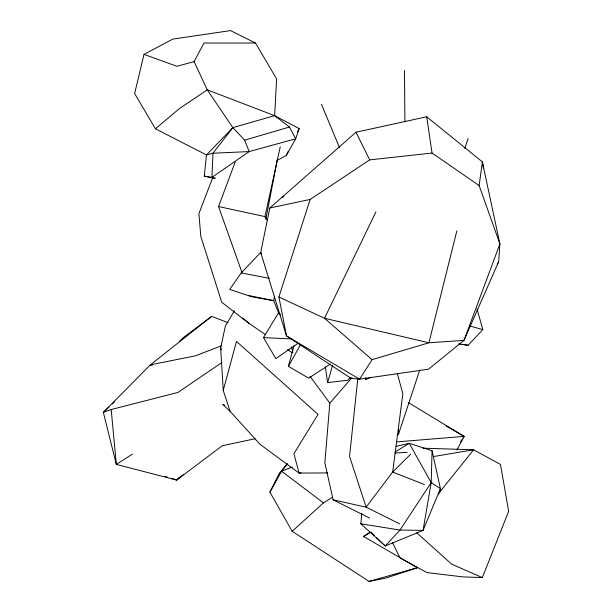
<?xml version="1.0" encoding="UTF-8"?>
<svg xmlns="http://www.w3.org/2000/svg" width="612" height="612" viewBox="0 0 612 612"><rect width="100%" height="100%" fill="white"/><g stroke="black" fill="none" stroke-linecap="round" stroke-linejoin="round"><path stroke-width="0.92" d="M397.157 435.147L398.58 433.992L398.588 429.341M361.845 513.384L360.82 523.811L385.223 545.973L423.053 530.405L431.2 482.631L432.064 450.707L409.267 443.317L396.477 446.278M277.121 160.482L286.301 155.417L295.688 138.802L289.468 127.044L274.627 115.66L276.609 78.894L255.51 43.031L230.548 30.6L172.806 39.099L144.004 54.384L134.64 93.514L155.425 128.811L206.466 154.928L212.991 153.222L249.191 151.577L295.688 138.802L299.153 128.558L274.627 115.66L207.269 89.857L194.096 61.605L203.98 43.031L255.51 43.031M498.681 261.668L499.897 243.928L482.363 161.859L426.717 116.785L355.993 132.223L269.823 207.996L260.689 252.45L286.508 335.912L350.89 378.247L359.565 379.172L428.492 369.204L463.988 340.387L498.681 261.668L497.281 264.132M351.946 377.703L329.814 403.14L324.85 462.84L333.112 499.82L369.656 518.112M214.338 178.299L204.293 176.134L206.466 154.928L232.843 127.625L274.627 115.66M357.806 378.484L349.559 456.384L366.129 507.172L399.682 523.88M479.142 185.558L432.049 153.061L369.679 159.885L310.146 199.435L278.896 296.981L286.508 335.912L359.565 379.172L372.065 359.657L428.936 342.774L463.988 340.387L499.897 243.928L479.142 185.558L482.363 161.859L483.442 168.453M438.467 494.175L439.982 491.742L440.411 488.621L432.064 450.707M265.845 219.295L277.42 158.982M274.589 296.154L273.709 300.668L278.552 312.77L280.464 314.828M370.834 377.26L365.67 379.67L366.03 377.856M327.688 472.938L299.061 473.068L260.001 444.304L230.188 411.463L223.227 390.464L220.672 348.067L225.369 325.974L234.388 310.82M267.513 220.595L264.942 216.587L280.242 146.865M456.835 230.877L428.936 342.774L324.513 318.286L278.896 296.981M223.227 390.464L236.484 341.404L318.041 414.347L293.913 453.683L299.061 473.068L300.913 472.793M330.312 364.109L308.678 378.147L288.39 366.328L293.997 345.642M350.362 377.489L347.838 380.266L327.619 382.584L332.492 365.601M398.58 433.992L419.778 369.962M464.791 148.487L468.081 138.649M241.924 272.401L218.553 206.542L235.138 162.111M212.8 177.457L198.908 213.642L200.805 236.347L221.697 302.206L249.03 323.396L265.57 334.642M392.629 542.79L399.95 557.899L426.931 572.587L462.97 576.894L482.34 577.575L508.656 511.357L500.494 464.454L473.619 449.789L422.724 448.175M421.331 530.658L423.053 530.405L440.411 488.621L431.2 482.631L409.267 443.317L395.428 451.801M286.301 155.417L288.306 151.225M297.547 131.917L299.153 128.558M375.906 211.897L324.513 318.286L372.065 359.657M369.893 532.295L363.582 536.487L417.361 567.737L385.422 578.218L369.028 581.4L292.192 531.3L269.907 492.124L279.324 473.306L287.135 463.873M457.034 449.766L464.148 436.387L408.158 402.459M269.907 492.124L281.597 471.186L287.495 463.927M288.39 366.328L300.24 345.199M298.067 343.217L275.844 358.601L263.504 337.625L278.552 312.77M460.561 441.963L462.098 439.569M463.123 437.978L464.148 436.387L446.117 425.998M431.2 482.631L399.98 530.053L385.223 545.973L383.219 544.037M261.691 254.064L260.689 252.45L241.212 272.937L229.722 289.392L251.96 296.828L273.709 300.668L248.77 295.55M155.425 128.811L179.316 108.668L207.269 89.857L232.843 127.625L212.991 153.222L211.92 177.396L215.523 178.23M439.982 491.742L473.619 449.789L433.373 456.583M459.084 344.066L468.111 345.29L482.83 329.593L477.023 309.029M228.177 322.769L211.691 316.343L150.384 364.836L103.344 412.366L116.334 464.409L176.669 480.06L222.34 445.72L255.066 438.75M171.284 478.347L176.669 480.06L179.362 477.345M410.759 454.073L392.659 472.043L366.129 507.172L333.112 499.82M108.905 407.164L103.344 412.366L111.193 409.543L177.97 392.43L221.949 362.495M112.386 403.912L114.467 401.962M179.821 340.869L183.294 337.625L211.691 316.343M292.192 531.3L323.434 502.88L332.293 497.342M176.669 480.06L183.271 474.591M132.437 454.089L116.334 464.409L111.193 409.543M363.582 536.487L370.933 532.088M282.331 197.248L283.983 196.353M221.215 345.864L195.458 355.824L150.384 364.836L152.281 365.066M292.299 467.094L281.597 471.186L323.434 502.88M232.843 127.625L244.624 140.14L289.468 127.044M369.028 581.4L417.361 567.737M194.096 61.605L176.922 66.295L144.004 54.384M269.823 207.996L310.146 199.435M397.31 441.849L464.148 436.387M150.384 364.836L152.281 364.729M394.893 453.002L407.118 452.375M423.053 530.405L399.98 530.053L360.82 523.811L362.335 524.583M263.504 337.625L292.023 338.972M204.293 176.134L211.92 177.396L249.191 151.577L244.624 140.14M458.901 343.653L460.744 343.982M462.588 344.311L468.111 345.29M241.212 272.937L269.303 278.307M218.553 206.542L264.942 216.587M470.161 326.12L482.83 329.593M164.995 476.35L167.688 477.207M224.566 405.067L222.776 404.402L230.188 411.463M424.453 484.559L392.659 472.043L402.849 393.692L397.41 373.802M482.34 577.575L451.717 564.195L416.726 532.777M287.617 349.643L292.345 352.864M242.757 318.003L249.03 323.396M371.201 532.44L374.536 535.661M376.541 537.596L381.888 542.752M310.062 376.357L329.814 403.14M355.993 132.223L369.679 159.885M220.672 348.067L221.414 349.75M321.422 104.262L339.453 147.446M365.219 377.826L365.67 379.67M291.587 346.981L292.911 352.481M426.717 116.785L432.049 153.061M325.316 366.917L327.619 382.584M404.494 70.518L404.907 121.689"/></g></svg>
